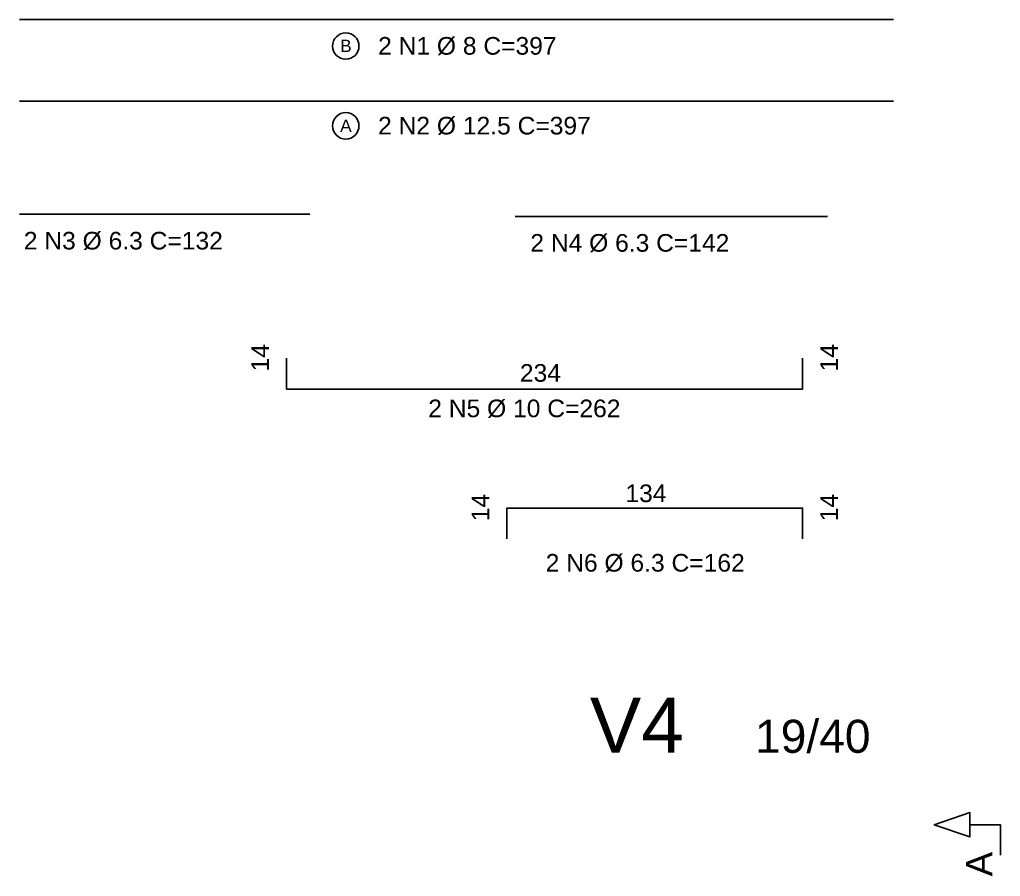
# Model space of a CAD drawing. Extents: x 3 to 128, y 2 to 83.
# Drawn here: x 96.27 to 105.18, y 20.93 to 28.71 of the extents above; entities that cross this region are included whole.
import ezdxf

# ---------------------------------------------------------------- set-up
doc = ezdxf.new("R2010")
doc.units = 0
doc.header["$MEASUREMENT"] = 0
for name, color, linetype in [('3', 7, 'CONTINUOUS'), ('35', 255, 'CONTINUOUS'), ('4', 5, 'CONTINUOUS'), ('6', 178, 'CONTINUOUS')]:
    doc.layers.add(name, color=color, linetype=linetype)
doc.styles.add('TQS_ARIAL', font='arial.ttf')

msp = doc.modelspace()

# ---------------------------------------------------------------- linework, layer by layer
at = {"layer": '3', "color": 7, "linetype": 'Continuous'}
msp.add_lwpolyline([(105.17937, 21.12241), (105.17937, 21.399333), (104.902447, 21.399333), (104.902447, 21.288564), (104.57937, 21.399333), (104.902447, 21.510102), (104.902447, 21.399333)], dxfattribs=at)
at = {"layer": '35', "color": 255, "linetype": 'Continuous'}
for centre in [(99.234235, 28.46756), (99.234235, 27.743287)]:
    msp.add_circle(centre, 0.12, dxfattribs=at)
at = {"layer": '4', "color": 5, "linetype": 'Continuous'}
for points in [[(96.27219, 28.707248), (104.208182, 28.707248)], [(96.27219, 27.9668), (104.208182, 27.9668)], [(96.27219, 26.940864), (98.908274, 26.940864)], [(100.772274, 26.920864), (103.608355, 26.920864)], [(98.697274, 25.634033), (98.697274, 25.354033), (103.383179, 25.354033), (103.383179, 25.634033)], [(100.697179, 23.994033), (100.697179, 24.274033), (103.383179, 24.274033), (103.383179, 23.994033)]]:
    msp.add_lwpolyline(points, dxfattribs=at)

# ---------------------------------------------------------------- texts
at = {"layer": '3', "color": 7, "linetype": 'Continuous', "style": 'TQS_ARIAL'}
for s, height, p in [('B', 0.112, (99.183239, 28.412965)), ('2 N1 %%c 8 C=397', 0.16, (99.527566, 28.389227)), ('A', 0.112, (99.183239, 27.688692)), ('2 N2 %%c 12.5 C=397', 0.16, (99.527566, 27.664954)), ('2 N3 %%c 6.3 C=132', 0.16, (96.310232, 26.620864)), ('2 N4 %%c 6.3 C=142', 0.16, (100.910315, 26.600864)), ('234', 0.16, (100.815682, 25.42054)), ('2 N5 %%c 10 C=262', 0.16, (99.983352, 25.098759)), ('134', 0.16, (101.774072, 24.328074)), ('2 N6 %%c 6.3 C=162', 0.16, (101.049739, 23.697198)), ('19/40', 0.3, (102.95137, 22.05241))]:
    msp.add_text(s, height=height, dxfattribs=at).set_placement(p)
for s, height, p in [('14', 0.16, (98.537274, 25.514033)), ('14', 0.16, (103.703179, 25.514033)), ('14', 0.16, (100.537179, 24.154033)), ('14', 0.16, (103.703179, 24.154033)), ('A', 0.24, (105.10737, 20.93041))]:
    msp.add_text(s, height=height, rotation=90, dxfattribs=at).set_placement(p)
at = {"layer": '6', "color": 178, "linetype": 'Continuous', "style": 'TQS_ARIAL'}
msp.add_text('V4', height=0.5, dxfattribs=at).set_placement((101.45137, 22.05241))

doc.saveas('drawing.dxf')
